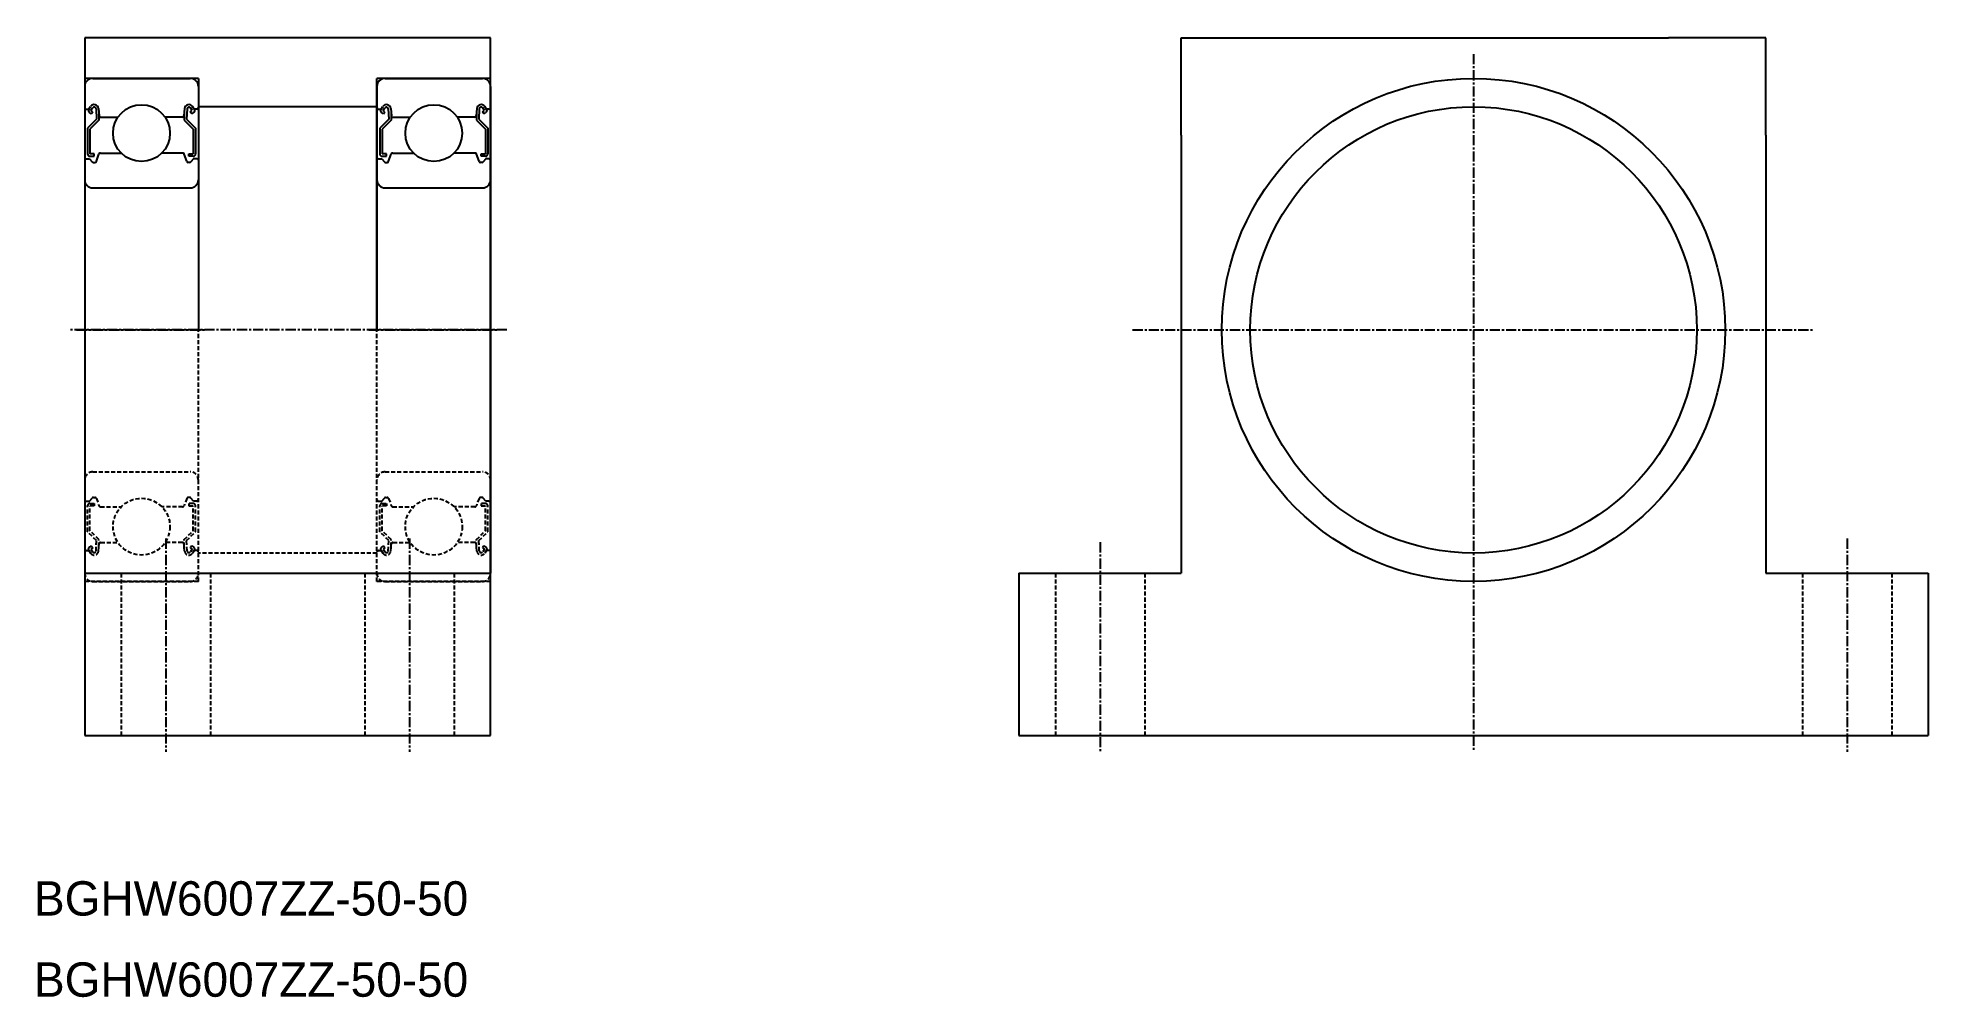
# Model space of a CAD drawing. Extents: x -141 to 91, y -97 to 22.
import ezdxf

# ---------------------------------------------------------------- set-up
doc = ezdxf.new("R2010")
doc.units = 0
doc.linetypes.add('CENTER', pattern=[2, 1.25, -0.25, 0.25, -0.25])
doc.linetypes.add('DASHED', pattern=[0.75, 0.5, -0.25])
doc.layers.get('0').update_dxf_attribs({"linetype": 'CONTINUOUS'})
doc.layers.add('CENTER', color=1, linetype='CENTER')

msp = doc.modelspace()

# ---------------------------------------------------------------- linework, layer by layer
at = {"color": 7, "linetype": 'CONTINUOUS'}
for p, q in [((-85.6, 21.73), (-135.6, 21.73)), ((-135.6, 21.73), (-135.6, -64.27)), ((-85.6, -64.27), (-85.6, 21.73)), ((-0.53, 9.73), (-0.53, 21.73)), ((-0.53, 21.73), (11.47, 21.73)), ((11.47, 21.73), (59.47, 21.73)), ((71.47, 21.73), (59.47, 21.73)), ((71.47, 9.73), (71.47, 21.73)), ((-121.6, 16.73), (-135.6, 16.73)), ((-121.6, 16.73), (-121.6, -14.27)), ((-85.6, 16.73), (-99.6, 16.73)), ((-99.6, -14.27), (-99.6, 16.73)), ((-99.6, 13.23), (-121.6, 13.23)), ((-0.53, 9.73), (-0.53, -44.27)), ((71.47, 9.73), (71.47, -44.27)), ((-135.6, -44.27), (-85.6, -44.27)), ((-20.53, -44.27), (-0.53, -44.27)), ((-20.53, -44.27), (-20.53, -64.27)), ((71.47, -44.27), (91.47, -44.27)), ((91.47, -44.27), (91.47, -64.27)), ((-135.6, -64.27), (-85.6, -64.27)), ((-20.53, -64.27), (91.47, -64.27))]:
    msp.add_line(p, q, dxfattribs=at)
for p, q in [((-134.6, 16.73), (-122.6, 16.73)), ((-98.6, 16.73), (-86.6, 16.73)), ((-135.6, 15.73), (-135.6, -44.27)), ((-121.6, 15.73), (-121.6, -14.27)), ((-99.6, 15.73), (-99.6, -14.27)), ((-85.6, 15.73), (-85.6, -44.27)), ((-135.4, 12.93), (-135.1, 12.93)), ((-134.15, 11.71), (-135.25, 10.61)), ((-135.1, 12.93), (-134.87, 13.26)), ((-134.78, 12.34), (-135.02, 12.51)), ((-134.85, 12.76), (-134.62, 13.09)), ((-134.61, 12.59), (-134.85, 12.76)), ((-134.78, 12.34), (-134.61, 12.59)), ((-134.2, 12.97), (-134.15, 11.71)), ((-133.9, 13), (-133.82, 12.12)), ((-133.85, 12.45), (-133.85, 11.58)), ((-133.63, 11.93), (-131.5, 11.93)), ((-123.57, 11.93), (-125.69, 11.93)), ((-123.29, 13), (-123.37, 12.12)), ((-123.34, 12.45), (-123.34, 11.58)), ((-122.99, 12.97), (-123.04, 11.71)), ((-123.04, 11.71), (-121.94, 10.61)), ((-122.59, 12.59), (-122.34, 12.76)), ((-122.42, 12.34), (-122.59, 12.59)), ((-122.34, 12.76), (-122.57, 13.09)), ((-122.42, 12.34), (-122.17, 12.51)), ((-122.1, 12.93), (-122.33, 13.26)), ((-121.8, 12.93), (-122.1, 12.93)), ((-99.4, 12.93), (-99.1, 12.93)), ((-98.15, 11.71), (-99.25, 10.61)), ((-99.1, 12.93), (-98.87, 13.26)), ((-98.78, 12.34), (-99.02, 12.51)), ((-98.85, 12.76), (-98.62, 13.09)), ((-98.61, 12.59), (-98.85, 12.76)), ((-98.78, 12.34), (-98.61, 12.59)), ((-98.2, 12.97), (-98.15, 11.71)), ((-97.9, 13), (-97.82, 12.12)), ((-97.85, 12.45), (-97.85, 11.58)), ((-97.63, 11.93), (-95.5, 11.93)), ((-87.57, 11.93), (-89.69, 11.93)), ((-87.29, 13), (-87.37, 12.12)), ((-87.34, 12.45), (-87.34, 11.58)), ((-86.99, 12.97), (-87.04, 11.71)), ((-87.04, 11.71), (-85.94, 10.61)), ((-86.59, 12.59), (-86.34, 12.76)), ((-86.42, 12.34), (-86.59, 12.59)), ((-86.34, 12.76), (-86.57, 13.09)), ((-86.42, 12.34), (-86.17, 12.51)), ((-86.1, 12.93), (-86.33, 13.26)), ((-85.8, 12.93), (-86.1, 12.93)), ((-135.25, 10.61), (-135.25, 7.43)), ((-133.85, 11.58), (-134.95, 10.48)), ((-134.95, 10.48), (-134.95, 7.43)), ((-123.34, 11.58), (-122.24, 10.48)), ((-122.24, 10.48), (-122.24, 7.43)), ((-121.94, 10.61), (-121.94, 7.43)), ((-99.25, 10.61), (-99.25, 7.43)), ((-97.85, 11.58), (-98.95, 10.48)), ((-98.95, 10.48), (-98.95, 7.43)), ((-87.34, 11.58), (-86.24, 10.48)), ((-86.24, 10.48), (-86.24, 7.43)), ((-85.94, 10.61), (-85.94, 7.43)), ((-134.43, 7.43), (-134.95, 7.43)), ((-134.95, 7.13), (-134.43, 7.13)), ((-134.43, 7.13), (-134.43, 7.43)), ((-134.16, 6.51), (-133.84, 7.4)), ((-133.65, 7.53), (-131.1, 7.53)), ((-123.54, 7.53), (-126.1, 7.53)), ((-123.03, 6.51), (-123.35, 7.4)), ((-122.76, 7.13), (-122.76, 7.43)), ((-122.76, 7.43), (-122.24, 7.43)), ((-122.24, 7.13), (-122.76, 7.13)), ((-98.43, 7.43), (-98.95, 7.43)), ((-98.95, 7.13), (-98.43, 7.13)), ((-98.43, 7.13), (-98.43, 7.43)), ((-98.16, 6.51), (-97.84, 7.4)), ((-97.65, 7.53), (-95.1, 7.53)), ((-87.54, 7.53), (-90.1, 7.53)), ((-87.03, 6.51), (-87.35, 7.4)), ((-86.76, 7.43), (-86.24, 7.43)), ((-86.76, 7.13), (-86.76, 7.43)), ((-86.24, 7.13), (-86.76, 7.13)), ((-135.4, 6.83), (-135, 6.83)), ((-135, 6.83), (-134.68, 6.45)), ((-134.53, 6.38), (-134.35, 6.38)), ((-122.67, 6.38), (-122.84, 6.38)), ((-122.2, 6.83), (-122.51, 6.45)), ((-121.8, 6.83), (-122.2, 6.83)), ((-99.4, 6.83), (-99, 6.83)), ((-99, 6.83), (-98.68, 6.45)), ((-98.53, 6.38), (-98.35, 6.38)), ((-86.67, 6.38), (-86.84, 6.38)), ((-86.2, 6.83), (-86.51, 6.45)), ((-85.8, 6.83), (-86.2, 6.83)), ((-134.6, 3.23), (-122.6, 3.23)), ((-98.6, 3.23), (-86.6, 3.23))]:
    msp.add_line(p, q)
at = {"color": 3, "linetype": 'DASHED'}
for p, q in [((-121.6, -45.27), (-121.6, -14.27)), ((-99.6, -45.27), (-99.6, -14.27)), ((-134.6, -31.77), (-122.6, -31.77)), ((-98.6, -31.77), (-86.6, -31.77)), ((-134.53, -34.92), (-134.35, -34.92)), ((-122.67, -34.92), (-122.84, -34.92)), ((-98.53, -34.92), (-98.35, -34.92)), ((-86.67, -34.92), (-86.84, -34.92)), ((-135.4, -35.37), (-135, -35.37)), ((-135.25, -39.14), (-135.25, -35.97)), ((-135, -35.37), (-134.68, -34.99)), ((-134.95, -35.67), (-134.43, -35.67)), ((-134.95, -39.02), (-134.95, -35.97)), ((-134.43, -35.97), (-134.95, -35.97)), ((-134.43, -35.67), (-134.43, -35.97)), ((-134.16, -35.05), (-133.84, -35.94)), ((-133.65, -36.07), (-131.1, -36.07)), ((-123.54, -36.07), (-126.1, -36.07)), ((-123.03, -35.05), (-123.35, -35.94)), ((-122.76, -35.67), (-122.76, -35.97)), ((-122.24, -35.67), (-122.76, -35.67)), ((-122.76, -35.97), (-122.24, -35.97)), ((-122.2, -35.37), (-122.51, -34.99)), ((-122.24, -39.02), (-122.24, -35.97)), ((-121.8, -35.37), (-122.2, -35.37)), ((-121.94, -39.14), (-121.94, -35.97)), ((-99.4, -35.37), (-99, -35.37)), ((-99.25, -39.14), (-99.25, -35.97)), ((-99, -35.37), (-98.68, -34.99)), ((-98.95, -35.67), (-98.43, -35.67)), ((-98.43, -35.97), (-98.95, -35.97)), ((-98.95, -39.02), (-98.95, -35.97)), ((-98.43, -35.67), (-98.43, -35.97)), ((-98.16, -35.05), (-97.84, -35.94)), ((-97.65, -36.07), (-95.1, -36.07)), ((-87.54, -36.07), (-90.1, -36.07)), ((-87.03, -35.05), (-87.35, -35.94)), ((-86.24, -35.67), (-86.76, -35.67)), ((-86.76, -35.67), (-86.76, -35.97)), ((-86.76, -35.97), (-86.24, -35.97)), ((-86.2, -35.37), (-86.51, -34.99)), ((-86.24, -39.02), (-86.24, -35.97)), ((-85.8, -35.37), (-86.2, -35.37)), ((-85.94, -39.14), (-85.94, -35.97)), ((-134.15, -40.24), (-135.25, -39.14)), ((-133.85, -40.12), (-134.95, -39.02)), ((-123.34, -40.12), (-122.24, -39.02)), ((-123.04, -40.24), (-121.94, -39.14)), ((-98.15, -40.24), (-99.25, -39.14)), ((-97.85, -40.12), (-98.95, -39.02)), ((-87.34, -40.12), (-86.24, -39.02)), ((-87.04, -40.24), (-85.94, -39.14)), ((-135.4, -41.47), (-135.1, -41.47)), ((-135.1, -41.47), (-134.87, -41.8)), ((-134.78, -40.88), (-135.02, -41.05)), ((-134.61, -41.12), (-134.85, -41.3)), ((-134.85, -41.3), (-134.62, -41.62)), ((-134.78, -40.88), (-134.61, -41.12)), ((-134.2, -41.5), (-134.15, -40.24)), ((-133.9, -41.54), (-133.82, -40.65)), ((-133.85, -40.99), (-133.85, -40.12)), ((-133.63, -40.47), (-131.5, -40.47)), ((-123.57, -40.47), (-125.69, -40.47)), ((-123.29, -41.54), (-123.37, -40.65)), ((-123.34, -40.99), (-123.34, -40.12)), ((-122.99, -41.5), (-123.04, -40.24)), ((-122.42, -40.88), (-122.59, -41.12)), ((-122.59, -41.12), (-122.34, -41.3)), ((-122.34, -41.3), (-122.57, -41.62)), ((-122.42, -40.88), (-122.17, -41.05)), ((-122.1, -41.47), (-122.33, -41.8)), ((-121.8, -41.47), (-122.1, -41.47)), ((-99.6, -41.77), (-121.6, -41.77)), ((-99.4, -41.47), (-99.1, -41.47)), ((-99.1, -41.47), (-98.87, -41.8)), ((-98.78, -40.88), (-99.02, -41.05)), ((-98.61, -41.12), (-98.85, -41.3)), ((-98.85, -41.3), (-98.62, -41.62)), ((-98.78, -40.88), (-98.61, -41.12)), ((-98.2, -41.5), (-98.15, -40.24)), ((-97.9, -41.54), (-97.82, -40.65)), ((-97.85, -40.99), (-97.85, -40.12)), ((-97.63, -40.47), (-95.5, -40.47)), ((-87.57, -40.47), (-89.69, -40.47)), ((-87.29, -41.54), (-87.37, -40.65)), ((-87.34, -40.99), (-87.34, -40.12)), ((-86.99, -41.5), (-87.04, -40.24)), ((-86.42, -40.88), (-86.59, -41.12)), ((-86.59, -41.12), (-86.34, -41.3)), ((-86.34, -41.3), (-86.57, -41.62)), ((-86.42, -40.88), (-86.17, -41.05)), ((-86.1, -41.47), (-86.33, -41.8)), ((-85.8, -41.47), (-86.1, -41.47)), ((-121.6, -45.27), (-135.6, -45.27)), ((-134.6, -45.27), (-122.6, -45.27)), ((-131.55, -45.27), (-131.55, -45.27)), ((-131.1, -44.27), (-131.1, -64.27)), ((-129.1, -45.27), (-129.1, -45.27)), ((-120.1, -44.27), (-120.1, -64.27)), ((-101.1, -44.27), (-101.1, -64.27)), ((-85.6, -45.27), (-99.6, -45.27)), ((-98.6, -45.27), (-86.6, -45.27)), ((-95.55, -45.27), (-95.55, -45.27)), ((-93.1, -45.27), (-93.1, -45.27)), ((-90.1, -44.27), (-90.1, -64.27)), ((-16.03, -44.27), (-16.03, -64.27)), ((-5.03, -44.27), (-5.03, -64.27)), ((75.97, -44.27), (75.97, -64.27)), ((86.97, -44.27), (86.97, -64.27))]:
    msp.add_line(p, q, dxfattribs=at)
at = {"color": 7, "linetype": 'CONTINUOUS'}
for centre, radius in [((35.47, -14.27), 31), ((-128.6, 9.98), 3.5), ((-92.6, 9.98), 3.5), ((35.47, -14.27), 27.5)]:
    msp.add_circle(centre, radius, dxfattribs=at)
at = {"color": 3, "linetype": 'DASHED'}
for centre in [(-128.6, -38.52), (-92.6, -38.52)]:
    msp.add_circle(centre, 3.5, dxfattribs=at)
for centre, radius, start, end in [((-134.6, 15.73), 1, 90, 180), ((-122.6, 15.73), 1, 0, 90), ((-98.6, 15.73), 1, 90, 180), ((-86.6, 15.73), 1, 0, 90), ((-135.4, 13.13), 0.2, 180, 270), ((-134.85, 12.76), 0.3, 144.9356, 235.0377), ((-134.43, 12.96), 0.53, 5.0651, 144.9356), ((-134.43, 12.96), 0.23, 2.1311, 144.9356), ((-133.63, 12.13), 0.2, 185.0651, 270), ((-123.57, 12.13), 0.2, 270, 354.9349), ((-122.76, 12.96), 0.53, 35.0644, 174.9349), ((-122.76, 12.96), 0.23, 35.0644, 177.8689), ((-122.34, 12.76), 0.3, 304.9623, 35.0644), ((-121.8, 13.13), 0.2, 270, 0), ((-99.4, 13.13), 0.2, 180, 270), ((-98.85, 12.76), 0.3, 144.9356, 235.0377), ((-98.43, 12.96), 0.53, 5.0651, 144.9356), ((-98.43, 12.96), 0.23, 2.1311, 144.9356), ((-97.63, 12.13), 0.2, 185.0651, 270), ((-87.57, 12.13), 0.2, 270, 354.9349), ((-86.76, 12.96), 0.53, 35.0644, 174.9349), ((-86.76, 12.96), 0.23, 35.0644, 177.8689), ((-86.34, 12.76), 0.3, 304.9623, 35.0644), ((-85.8, 13.13), 0.2, 270, 0), ((-134.95, 7.43), 0.3, 180, 270), ((-133.65, 7.33), 0.2, 90, 159.9703), ((-123.54, 7.33), 0.2, 20.0297, 90), ((-122.24, 7.43), 0.3, 270, 0), ((-98.95, 7.43), 0.3, 180, 270), ((-97.65, 7.33), 0.2, 90, 159.9703), ((-87.54, 7.33), 0.2, 20.0297, 90), ((-86.24, 7.43), 0.3, 270, 0), ((-135.4, 6.63), 0.2, 90, 180), ((-134.53, 6.58), 0.2, 219.9991, 270), ((-134.35, 6.58), 0.2, 270, 339.9703), ((-122.84, 6.58), 0.2, 200.0297, 270), ((-122.67, 6.58), 0.2, 270, 320.0009), ((-121.8, 6.63), 0.2, 0, 90), ((-99.4, 6.63), 0.2, 90, 180), ((-98.53, 6.58), 0.2, 219.9991, 270), ((-98.35, 6.58), 0.2, 270, 339.9703), ((-86.84, 6.58), 0.2, 200.0297, 270), ((-86.67, 6.58), 0.2, 270, 320.0009), ((-85.8, 6.63), 0.2, 0, 90), ((-134.6, 4.23), 1, 180, 270), ((-122.6, 4.23), 1, 270, 0), ((-98.6, 4.23), 1, 180, 270), ((-86.6, 4.23), 1, 270, 0)]:
    msp.add_arc(centre, radius, start, end)
for centre, radius, start, end in [((-134.6, -32.77), 1, 90, 180), ((-122.6, -32.77), 1, 0, 90), ((-98.6, -32.77), 1, 90, 180), ((-86.6, -32.77), 1, 0, 90), ((-134.53, -35.12), 0.2, 90, 140.0009), ((-134.35, -35.12), 0.2, 20.0297, 90), ((-122.84, -35.12), 0.2, 90, 159.9703), ((-122.67, -35.12), 0.2, 39.9991, 90), ((-98.53, -35.12), 0.2, 90, 140.0009), ((-98.35, -35.12), 0.2, 20.0297, 90), ((-86.84, -35.12), 0.2, 90, 159.9703), ((-86.67, -35.12), 0.2, 39.9991, 90), ((-135.4, -35.17), 0.2, 180, 270), ((-134.95, -35.97), 0.3, 90, 180), ((-133.65, -35.87), 0.2, 200.0297, 270), ((-123.54, -35.87), 0.2, 270, 339.9703), ((-122.24, -35.97), 0.3, 0, 90), ((-121.8, -35.17), 0.2, 270, 0), ((-99.4, -35.17), 0.2, 180, 270), ((-98.95, -35.97), 0.3, 90, 180), ((-97.65, -35.87), 0.2, 200.0297, 270), ((-87.54, -35.87), 0.2, 270, 339.9703), ((-86.24, -35.97), 0.3, 0, 90), ((-85.8, -35.17), 0.2, 270, 0), ((-135.4, -41.67), 0.2, 90, 180), ((-134.85, -41.29), 0.3, 124.9623, 215.0644), ((-134.43, -41.49), 0.53, 215.0644, 354.9349), ((-134.43, -41.49), 0.23, 215.0644, 357.8689), ((-133.63, -40.67), 0.2, 90, 174.9349), ((-123.57, -40.67), 0.2, 5.0651, 90), ((-122.76, -41.49), 0.53, 185.0651, 324.9356), ((-122.76, -41.49), 0.23, 182.1311, 324.9356), ((-122.34, -41.29), 0.3, 324.9356, 55.0377), ((-121.8, -41.67), 0.2, 0, 90), ((-99.4, -41.67), 0.2, 90, 180), ((-98.85, -41.29), 0.3, 124.9623, 215.0644), ((-98.43, -41.49), 0.53, 215.0644, 354.9349), ((-98.43, -41.49), 0.23, 215.0644, 357.8689), ((-97.63, -40.67), 0.2, 90, 174.9349), ((-87.57, -40.67), 0.2, 5.0651, 90), ((-86.76, -41.49), 0.53, 185.0651, 324.9356), ((-86.76, -41.49), 0.23, 182.1311, 324.9356), ((-86.34, -41.29), 0.3, 324.9356, 55.0377), ((-85.8, -41.67), 0.2, 0, 90), ((-134.6, -44.27), 1, 180, 270), ((-122.6, -44.27), 1, 270, 0), ((-98.6, -44.27), 1, 180, 270), ((-86.6, -44.27), 1, 270, 0)]:
    msp.add_arc(centre, radius, start, end, dxfattribs=at)
at = {"layer": 'CENTER', "color": 1, "linetype": 'CENTER'}
for p, q in [((35.47, 19.73), (35.47, -66.27)), ((-83.6, -14.27), (-137.6, -14.27)), ((-136.6, -14.27), (-120.6, -14.27)), ((-100.6, -14.27), (-84.6, -14.27)), ((-6.53, -14.27), (77.47, -14.27)), ((-125.6, -40), (-125.6, -66.27)), ((-95.6, -40), (-95.6, -66.27)), ((-10.53, -40.45), (-10.53, -66.27)), ((81.47, -40), (81.47, -66.27))]:
    msp.add_line(p, q, dxfattribs=at)

# ---------------------------------------------------------------- texts
at = {"color": 7, "linetype": 'CONTINUOUS'}
for p in [(-141.84, -86.46), (-141.84, -96.46)]:
    msp.add_text('BGHW6007ZZ-50-50', height=4.2333, dxfattribs=at).set_placement(p)

doc.saveas('drawing.dxf')
